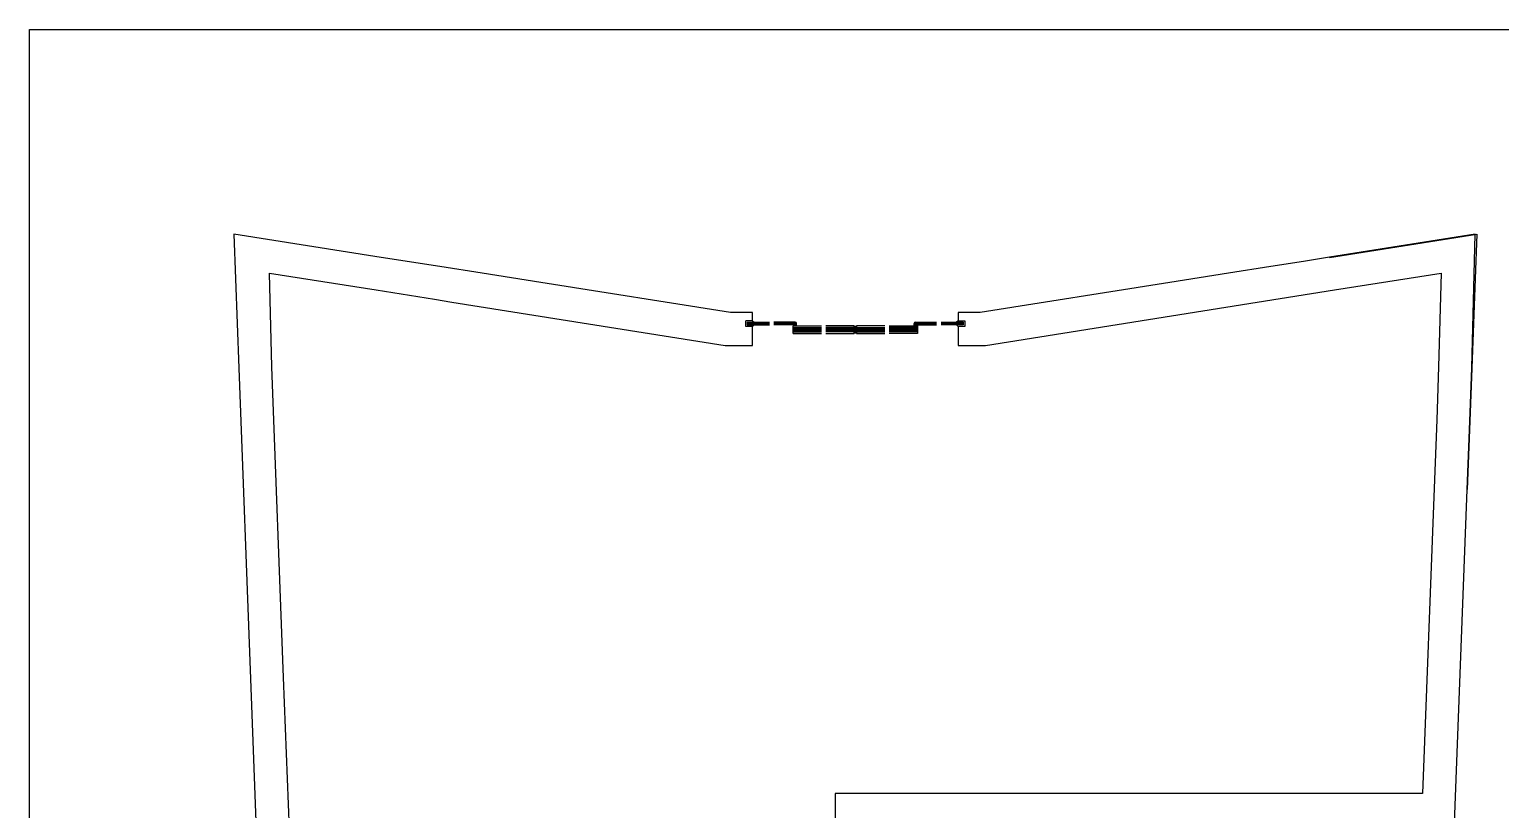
# Model space of a CAD drawing. Header units: millimetres. Extents: x 35844 to 119942, y 7566 to 131569.
# Drawn here: x 35844 to 61895, y 53413 to 67221 of the extents above; entities that cross this region are included whole.
import ezdxf

# ---------------------------------------------------------------- set-up
doc = ezdxf.new("R2010")
doc.units = ezdxf.units.MM
doc.layers.add('DET-3', color=7, linetype='Continuous')
doc.layers.add('DET-5', color=7, linetype='Continuous')

msp = doc.modelspace()

# ---------------------------------------------------------------- linework, layer by layer
for p, q in [((42074, 63186), (39462, 63596)), ((39462, 63596), (39552, 61228)), ((61448, 63597), (58864, 63188)), ((61385, 61231), (61448, 63597)), ((43111, 63022), (42074, 63186)), ((58405, 63115), (57827, 63022)), ((58864, 63188), (58405, 63115)), ((40138, 61250), (40094, 62908)), ((40094, 62908), (41982, 62609)), ((43862, 62904), (43111, 63022)), ((44899, 62741), (43862, 62904)), ((57076, 62904), (56039, 62741)), ((57827, 63022), (57076, 62904)), ((58955, 62609), (60844, 62908)), ((60844, 62908), (60799, 61250)), ((41982, 62609), (43019, 62444)), ((48258, 62212), (44899, 62741)), ((56039, 62741), (52680, 62212)), ((52772, 61627), (58955, 62609)), ((43019, 62444), (43324, 62396)), ((43324, 62396), (48166, 61627)), ((48649, 62212), (48258, 62212)), ((52289, 62066), (52260, 62038)), ((52680, 62212), (52289, 62212)), ((52289, 62212), (52289, 62066)), ((52289, 61962), (52289, 61627)), ((48166, 61627), (48649, 61627)), ((52289, 61627), (52772, 61627)), ((39552, 61228), (39759, 55725)), ((40345, 55748), (40138, 61250)), ((60799, 61250), (60764, 60311)), ((61349, 60289), (61385, 61231)), ((60764, 60311), (60718, 59099)), ((61304, 59077), (61349, 60289)), ((60718, 59099), (60515, 53697)), ((61075, 53018), (61304, 59077)), ((39759, 55725), (39862, 53040)), ((40447, 53062), (40345, 55748)), ((60515, 53697), (50111, 53697)), ((50111, 53697), (50111, 42442))]:
    msp.add_line(p, q)
msp.add_lwpolyline([(35844, 67221), (77844, 67221), (77844, 37521), (35844, 37521)], close=True)
for points in [[(58864, 63186), (61475, 63596), (61386, 61228), (61349, 60289), (61303, 59076)], [(60509, 53697), (60509, 53697)]]:
    msp.add_lwpolyline(points)
at = {"layer": 'DET-3'}
for p, q in [((48529, 61962), (48529, 62066)), ((48649, 62066), (48529, 62066)), ((48649, 62066), (48649, 62212)), ((48649, 62066), (48678, 62038)), ((48649, 61962), (48529, 61962)), ((48649, 61962), (48678, 61990)), ((48649, 61627), (48649, 61962))]:
    msp.add_line(p, q, dxfattribs=at)
at = {"layer": 'DET-3', "color": 7}
for p, q in [((49429, 61977), (49429, 62014)), ((51509, 61977), (51509, 62014)), ((49369, 61977), (49869, 61977)), ((49369, 61837), (49369, 61977)), ((49369, 61837), (49869, 61837))]:
    msp.add_line(p, q, dxfattribs=at)
at = {"layer": 'DET-3'}
msp.add_lwpolyline([(52289, 62066), (52409, 62066), (52409, 61962), (52289, 61962), (52260, 61990)], dxfattribs=at)
at = {"layer": 'DET-3', "color": 7}
for points in [[(49949, 61837), (50449, 61837), (50449, 61977), (49949, 61977)], [(50989, 61977), (50489, 61977), (50489, 61837), (50989, 61837)], [(51069, 61977), (51569, 61977), (51569, 61837), (51069, 61837)]]:
    msp.add_lwpolyline(points, dxfattribs=at)
at = {"layer": 'DET-5', "color": 5}
for p, q in [((48557, 62038), (48557, 61990)), ((48557, 62038), (48949, 62038)), ((48557, 62027), (48949, 62027)), ((48557, 62002), (48949, 62002)), ((49404, 62038), (49029, 62038)), ((49424, 62027), (49029, 62027)), ((49425, 62002), (49029, 62002)), ((51513, 62002), (51909, 62002)), ((51514, 62027), (51909, 62027)), ((51534, 62038), (51909, 62038)), ((52381, 62027), (51989, 62027)), ((52381, 62002), (51989, 62002)), ((48557, 61990), (48949, 61990)), ((49404, 61990), (49029, 61990)), ((49369, 61946), (49869, 61946)), ((49369, 61930), (49869, 61930)), ((49369, 61914), (49869, 61914)), ((49369, 61899), (49869, 61899)), ((49369, 61883), (49869, 61883)), ((49369, 61867), (49869, 61867)), ((50449, 61946), (49949, 61946)), ((50449, 61930), (49949, 61930)), ((50449, 61914), (49949, 61914)), ((50449, 61899), (49949, 61899)), ((50449, 61883), (49949, 61883)), ((50449, 61867), (49949, 61867)), ((50489, 61946), (50989, 61946)), ((50489, 61930), (50989, 61930)), ((50489, 61914), (50989, 61914)), ((50489, 61899), (50989, 61899)), ((50489, 61883), (50989, 61883)), ((50489, 61867), (50989, 61867)), ((51569, 61946), (51069, 61946)), ((51569, 61930), (51069, 61930)), ((51569, 61914), (51069, 61914)), ((51569, 61899), (51069, 61899)), ((51569, 61883), (51069, 61883)), ((51569, 61867), (51069, 61867)), ((51534, 61990), (51909, 61990))]:
    msp.add_line(p, q, dxfattribs=at)
msp.add_lwpolyline([(51989, 62038), (52381, 62038), (52381, 61990), (51989, 61990)], dxfattribs=at)
msp.add_lwpolyline([(50469, 61977), (50469, 61837)], close=True, dxfattribs=at)
for centre, start, end in [((49405, 62014), 270, 90), ((51533, 62014), 90, 270)]:
    msp.add_arc(centre, 24, start, end, dxfattribs=at)

doc.saveas('drawing.dxf')
